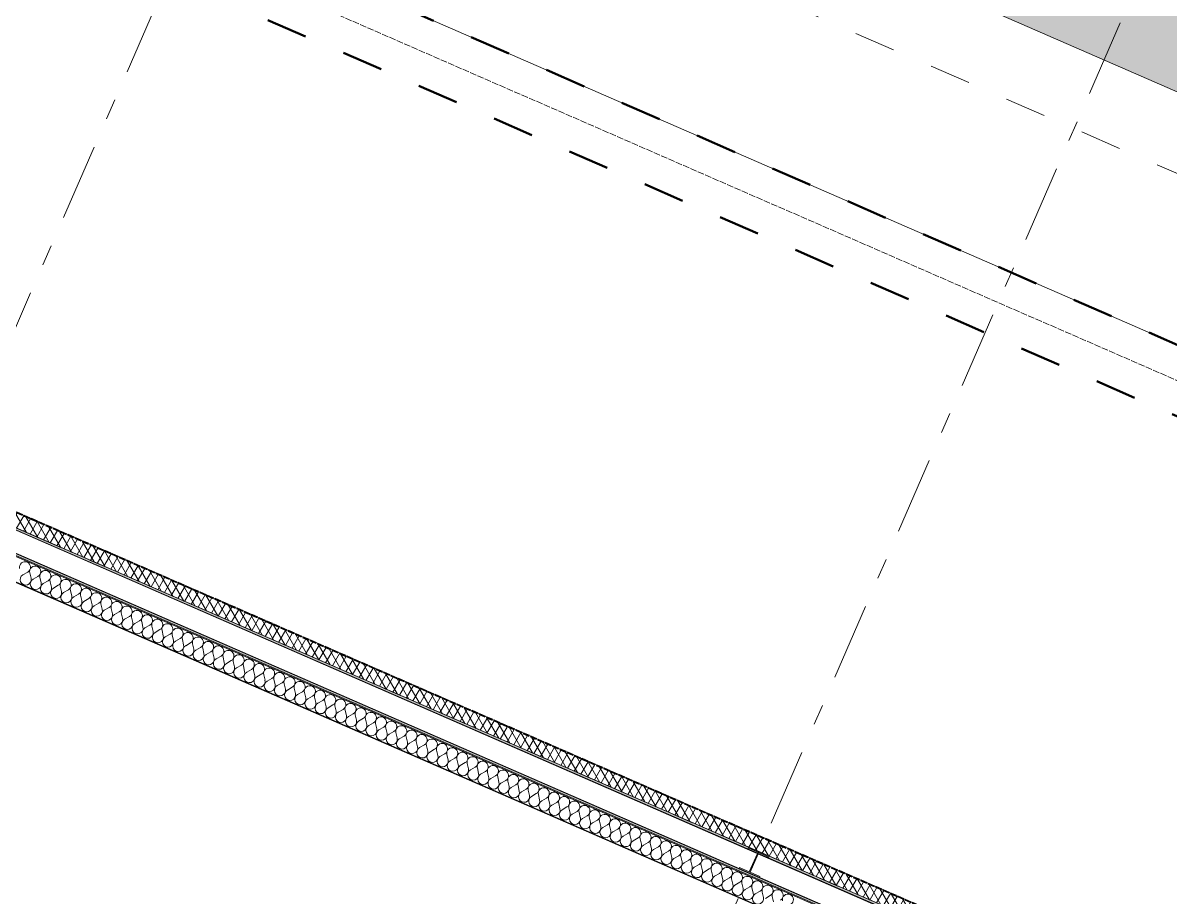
# Model space of a CAD drawing. Header units: millimetres. Extents: x -50172 to 312111, y -142074 to 4572.
# Drawn here: x 1778 to 9654, y -51529 to -45523 of the extents above; entities that cross this region are included whole.
import ezdxf
from ezdxf.enums import TextEntityAlignment as Align

# ---------------------------------------------------------------- set-up
doc = ezdxf.new("R2010")
doc.units = ezdxf.units.MM
doc.header["$MEASUREMENT"] = 0
for name, pattern in [('Dashed', [564.444447, 282.222223, -282.222223]), ('Double Dashed', [1093.611073, 529.166651, -211.666656, 141.111112, -211.666656]), ('Hidden Line', [55, 45, -10])]:
    doc.linetypes.add(name, pattern=pattern)
for name, color, linetype, lineweight in [('A-15-MG_Structural_Grid_Phase_2_Pen_No__173', 1, 'Continuous', 18), ('A-20-M_Floor_Slab_Pen_No__195', 7, 'Continuous', 35), ('A-20-M_Floor_Slab_Pen_No__4', 7, 'Continuous', 20), ('A-20-M_Floor_Slab_Pen_No__89', 8, 'Continuous', 20), ('A-20-M_Roof_Accessory_Pen_No__1', 7, 'Continuous', 13), ('A-95-MC_Marker_Section_P2.Marker_Pen_No__1', 7, 'Continuous', 13), ('COLUMN.IFC Import_Pen_No__2', 8, 'Continuous', 15), ('New_A-20-M_Roof_Accessory_Pen_No__1', 7, 'Continuous', 13), ('New_A-20-M_Roof_Accessory_Pen_No__150', 7, 'Continuous', 0), ('New_A-20-M_Roof_Accessory_Pen_No__156', 5, 'Continuous', 50), ('New_A-20-M_Roof_Pen_No__92', 8, 'Continuous', 13), ('New_A-25-M_Wall_Ext_Pen_No__1', 7, 'Continuous', 13)]:
    doc.layers.add(name, color=color, linetype=linetype, lineweight=lineweight)
for name, color, linetype in [('A-20-M_Floor_Slab', 7, 'Continuous'), ('A-95-MC_Marker_Section_P2.Marker', 7, 'Continuous'), ('COLUMN.IFC Import', 7, 'Continuous'), ('New_A-15-MG_Structural_Grid_Phase_2', 7, 'Continuous'), ('New_A-20-M_Roof', 7, 'Continuous'), ('New_A-25-M_Wall_Ext', 7, 'Continuous')]:
    doc.layers.add(name, color=color, linetype=linetype)
for name, color, linetype, lineweight, true_color in [('A-20-M_Floor_Slab_Pen_No__107', 7, 'Continuous', 15, 0xa6a6a6), ('New_A-15-MG_Structural_Grid_Phase_2_Pen_No__222', 7, 'Continuous', 13, 0x65af33), ('New_A-25-M_Wall_Ext_Pen_No__107', 7, 'Continuous', 15, 0xa6a6a6)]:
    doc.layers.add(name, color=color, linetype=linetype, lineweight=lineweight, true_color=true_color)
doc.styles.add('GENERATED_STYLE_4', font='')
doc.styles.get('GENERATED_STYLE_4').set_extended_font_data('Swis721 BT')

# ---------------------------------------------------------------- blocks, each defined once
blk = doc.blocks.new('Roof_1_1', base_point=(-23076.4, -22803))
at = {"layer": 'New_A-20-M_Roof_Pen_No__92', "linetype": 'Continuous', "flags": 128}
blk.add_lwpolyline([(-30853.7, -30049.5), (14148.5, -49672.6)], dxfattribs=at)
blk = doc.blocks.new('Slab_2_1', base_point=(22220.5, -31567.4))
at = {"layer": 'A-20-M_Floor_Slab_Pen_No__89', "linetype": 'Continuous', "flags": 128}
blk.add_lwpolyline([(22220.5, -31567.4), (1807.4, -22666.3), (1702.5, -22906.9), (21875, -31703.1), (12362.1, -53519.2), (-4050.1, -46362.7), (-4155, -46603.2), (12497.8, -53864.7)], close=True, dxfattribs=at)
blk = doc.blocks.new('*X76')
at = {"layer": 'New_A-25-M_Wall_Ext_Pen_No__107', "linetype": 'Continuous'}
for p, q in [((1778.2, -49314.1), (1811.4, -49295.3)), ((1834.1, -49338.4), (1825.3, -49301.3)), ((1848.1, -49344.5), (1881.2, -49325.7)), ((1903.9, -49368.9), (1895.2, -49331.8)), ((1917.9, -49375), (1951, -49356.2)), ((1973.8, -49399.3), (1965, -49362.3)), ((1987.7, -49405.4), (2020.9, -49386.6)), ((2043.6, -49429.8), (2034.8, -49392.7)), ((2057.6, -49435.9), (2090.7, -49417.1)), ((2113.4, -49460.2), (2104.7, -49423.2)), ((2127.4, -49466.3), (2160.5, -49447.5)), ((2183.3, -49490.7), (2174.5, -49453.6)), ((2197.3, -49496.8), (2230.4, -49478)), ((2253.1, -49521.1), (2244.4, -49484.1)), ((2267.1, -49527.2), (2300.2, -49508.4)), ((2323, -49551.6), (2314.2, -49514.5)), ((2336.9, -49557.7), (2370.1, -49538.9)), ((2392.8, -49582), (2384, -49545)), ((2406.8, -49588.1), (2439.9, -49569.3)), ((2462.6, -49612.5), (2453.9, -49575.4)), ((2476.6, -49618.6), (2509.7, -49599.8)), ((2532.5, -49643), (2523.7, -49605.9)), ((2546.5, -49649), (2579.6, -49630.2)), ((2602.3, -49673.4), (2593.6, -49636.3)), ((2616.3, -49679.5), (2649.4, -49660.7)), ((2672.2, -49703.9), (2663.4, -49666.8)), ((2686.1, -49710), (2719.3, -49691.2)), ((2742, -49734.3), (2733.2, -49697.2)), ((2756, -49740.4), (2789.1, -49721.6)), ((2811.8, -49764.8), (2803.1, -49727.7)), ((2825.8, -49770.9), (2858.9, -49752.1)), ((2881.7, -49795.2), (2872.9, -49758.2)), ((2895.7, -49801.3), (2928.8, -49782.5)), ((2951.5, -49825.7), (2942.8, -49788.6)), ((2965.5, -49831.8), (2998.6, -49813)), ((3021.4, -49856.1), (3012.6, -49819.1)), ((3035.3, -49862.2), (3068.5, -49843.4)), ((3091.2, -49886.6), (3082.4, -49849.5)), ((3105.2, -49892.7), (3138.3, -49873.9)), ((3161, -49917), (3152.3, -49880)), ((3175, -49923.1), (3208.1, -49904.3)), ((3230.9, -49947.5), (3222.1, -49910.4)), ((3244.8, -49953.6), (3278, -49934.8)), ((3300.7, -49977.9), (3292, -49940.9)), ((3314.7, -49984), (3347.8, -49965.2)), ((3370.6, -50008.4), (3361.8, -49971.3)), ((3384.5, -50014.5), (3417.7, -49995.7)), ((3440.4, -50038.9), (3431.6, -50001.8)), ((3454.4, -50044.9), (3487.5, -50026.1)), ((3510.2, -50069.3), (3501.5, -50032.2)), ((3524.2, -50075.4), (3557.3, -50056.6)), ((3580.1, -50099.8), (3571.3, -50062.7)), ((3594, -50105.9), (3627.2, -50087.1)), ((3649.9, -50130.2), (3641.1, -50093.1)), ((3663.9, -50136.3), (3697, -50117.5)), ((3719.8, -50160.7), (3711, -50123.6)), ((3733.7, -50166.8), (3766.9, -50148)), ((3789.6, -50191.1), (3780.8, -50154)), ((3803.6, -50197.2), (3836.7, -50178.4)), ((3859.4, -50221.6), (3850.7, -50184.5)), ((3873.4, -50227.7), (3906.5, -50208.9)), ((3929.3, -50252), (3920.5, -50215)), ((3943.2, -50258.1), (3976.4, -50239.3)), ((3999.1, -50282.5), (3990.3, -50245.4)), ((4013.1, -50288.6), (4046.2, -50269.8)), ((4069, -50312.9), (4060.2, -50275.9)), ((4082.9, -50319), (4116.1, -50300.2)), ((4138.8, -50343.4), (4130, -50306.3)), ((4152.8, -50349.5), (4185.9, -50330.7)), ((4208.6, -50373.8), (4199.9, -50336.8)), ((4222.6, -50379.9), (4255.7, -50361.1)), ((4278.5, -50404.3), (4269.7, -50367.2)), ((4292.4, -50410.4), (4325.6, -50391.6)), ((4348.3, -50434.7), (4339.5, -50397.7)), ((4362.3, -50440.8), (4395.4, -50422)), ((4418.2, -50465.2), (4409.4, -50428.1)), ((4432.1, -50471.3), (4465.3, -50452.5)), ((4488, -50495.7), (4479.2, -50458.6)), ((4502, -50501.7), (4535.1, -50482.9)), ((4557.8, -50526.1), (4549.1, -50489)), ((4571.8, -50532.2), (4604.9, -50513.4)), ((4627.7, -50556.6), (4618.9, -50519.5)), ((4641.6, -50562.7), (4674.8, -50543.9)), ((4697.5, -50587), (4688.7, -50549.9)), ((4711.5, -50593.1), (4744.6, -50574.3)), ((4767.4, -50617.5), (4758.6, -50580.4)), ((4781.3, -50623.6), (4814.5, -50604.8)), ((4837.2, -50647.9), (4828.4, -50610.9)), ((4851.2, -50654), (4884.3, -50635.2)), ((4907, -50678.4), (4898.3, -50641.3)), ((4921, -50684.5), (4954.1, -50665.7)), ((4976.9, -50708.8), (4968.1, -50671.8)), ((4990.8, -50714.9), (5024, -50696.1)), ((5046.7, -50739.3), (5037.9, -50702.2)), ((5060.7, -50745.4), (5093.8, -50726.6)), ((5116.6, -50769.7), (5107.8, -50732.7)), ((5130.5, -50775.8), (5163.7, -50757)), ((5186.4, -50800.2), (5177.6, -50763.1)), ((5200.4, -50806.3), (5233.5, -50787.5)), ((5256.2, -50830.6), (5247.5, -50793.6)), ((5270.2, -50836.7), (5303.3, -50817.9)), ((5326.1, -50861.1), (5317.3, -50824)), ((5340, -50867.2), (5373.2, -50848.4)), ((5395.9, -50891.6), (5387.1, -50854.5)), ((5409.9, -50897.6), (5443, -50878.8)), ((5465.7, -50922), (5457, -50884.9)), ((5479.7, -50928.1), (5512.9, -50909.3)), ((5535.6, -50952.5), (5526.8, -50915.4)), ((5549.6, -50958.5), (5582.7, -50939.7)), ((5605.4, -50982.9), (5596.7, -50945.8)), ((5619.4, -50989), (5652.5, -50970.2)), ((5675.3, -51013.4), (5666.5, -50976.3)), ((5689.2, -51019.5), (5722.4, -51000.7)), ((5745.1, -51043.8), (5736.3, -51006.7)), ((5759.1, -51049.9), (5792.2, -51031.1)), ((5814.9, -51074.3), (5806.2, -51037.2)), ((5828.9, -51080.4), (5862, -51061.6)), ((5884.8, -51104.7), (5876, -51067.7)), ((5898.8, -51110.8), (5931.9, -51092)), ((5954.6, -51135.2), (5945.9, -51098.1)), ((5968.6, -51141.3), (6001.7, -51122.5)), ((6024.5, -51165.6), (6015.7, -51128.6)), ((6038.4, -51171.7), (6071.6, -51152.9)), ((6094.3, -51196.1), (6085.5, -51159)), ((6108.3, -51202.2), (6141.4, -51183.4)), ((6164.1, -51226.5), (6155.4, -51189.5)), ((6178.1, -51232.6), (6211.2, -51213.8)), ((6234, -51257), (6225.2, -51219.9)), ((6248, -51263.1), (6281.1, -51244.3)), ((6303.8, -51287.4), (6295.1, -51250.4)), ((6317.8, -51293.5), (6350.9, -51274.7)), ((6373.7, -51317.9), (6364.9, -51280.8)), ((6387.6, -51324), (6420.8, -51305.2)), ((6443.5, -51348.4), (6434.7, -51311.3)), ((6457.5, -51354.4), (6490.6, -51335.6)), ((6513.3, -51378.8), (6504.6, -51341.7)), ((6527.3, -51384.9), (6560.4, -51366.1)), ((6583.2, -51409.3), (6574.4, -51372.2)), ((6597.2, -51415.4), (6630.3, -51396.6)), ((6653, -51439.7), (6644.3, -51402.6)), ((6667, -51445.8), (6700.1, -51427)), ((6722.9, -51470.2), (6714.1, -51433.1)), ((6736.8, -51476.3), (6770, -51457.5)), ((6792.7, -51500.6), (6783.9, -51463.6)), ((6806.7, -51506.7), (6839.8, -51487.9)), ((6862.5, -51531.1), (6853.8, -51494)), ((6876.5, -51537.2), (6909.6, -51518.4)), ((6932.4, -51561.5), (6923.6, -51524.5))]:
    blk.add_line(p, q, dxfattribs=at)
for centre, start, end in [((1792.6, -49262.1), 66.44041, 193.31031), ((1792.6, -49262.1), 299.57051, 66.44041), ((1862.4, -49292.6), 66.44041, 193.31031), ((1862.4, -49292.6), 299.57051, 66.44041), ((1932.2, -49323), 66.44041, 193.31031), ((1932.2, -49323), 299.57051, 66.44041), ((1797, -49347.2), 119.57051, 13.31031), ((1866.9, -49377.6), 119.57051, 13.31031), ((1936.7, -49408.1), 119.57051, 13.31031), ((2002.1, -49353.5), 66.44041, 193.31031), ((2002.1, -49353.5), 299.57051, 66.44041), ((2071.9, -49383.9), 66.44041, 193.31031), ((2071.9, -49383.9), 299.57051, 66.44041), ((2141.7, -49414.4), 66.44041, 193.31031), ((2141.7, -49414.4), 299.57051, 66.44041), ((2006.5, -49438.6), 119.57051, 13.31031), ((2076.4, -49469), 119.57051, 13.31031), ((2211.6, -49444.8), 66.44041, 193.31031), ((2211.6, -49444.8), 299.57051, 66.44041), ((2281.4, -49475.3), 66.44041, 193.31031), ((2281.4, -49475.3), 299.57051, 66.44041), ((2146.2, -49499.5), 119.57051, 13.31031), ((2216.1, -49529.9), 119.57051, 13.31031), ((2285.9, -49560.4), 119.57051, 13.31031), ((2351.3, -49505.8), 66.44041, 193.31031), ((2351.3, -49505.8), 299.57051, 66.44041), ((2421.1, -49536.2), 66.44041, 193.31031), ((2421.1, -49536.2), 299.57051, 66.44041), ((2490.9, -49566.7), 66.44041, 193.31031), ((2490.9, -49566.7), 299.57051, 66.44041), ((2355.7, -49590.8), 119.57051, 13.31031), ((2425.6, -49621.3), 119.57051, 13.31031), ((2495.4, -49651.7), 119.57051, 13.31031), ((2560.8, -49597.1), 66.44041, 193.31031), ((2560.8, -49597.1), 299.57051, 66.44041), ((2630.6, -49627.6), 66.44041, 193.31031), ((2630.6, -49627.6), 299.57051, 66.44041), ((2565.3, -49682.2), 119.57051, 13.31031), ((2635.1, -49712.6), 119.57051, 13.31031), ((2700.5, -49658), 66.44041, 193.31031), ((2700.5, -49658), 299.57051, 66.44041), ((2770.3, -49688.5), 66.44041, 193.31031), ((2770.3, -49688.5), 299.57051, 66.44041), ((2840.1, -49718.9), 66.44041, 193.31031), ((2840.1, -49718.9), 299.57051, 66.44041), ((2704.9, -49743.1), 119.57051, 13.31031), ((2774.8, -49773.5), 119.57051, 13.31031), ((2844.6, -49804), 119.57051, 13.31031), ((2910, -49749.4), 66.44041, 193.31031), ((2910, -49749.4), 299.57051, 66.44041), ((2979.8, -49779.8), 66.44041, 193.31031), ((2979.8, -49779.8), 299.57051, 66.44041), ((3049.7, -49810.3), 66.44041, 193.31031), ((3049.7, -49810.3), 299.57051, 66.44041), ((2914.5, -49834.4), 119.57051, 13.31031), ((2984.3, -49864.9), 119.57051, 13.31031), ((3119.5, -49840.7), 66.44041, 193.31031), ((3119.5, -49840.7), 299.57051, 66.44041), ((3189.3, -49871.2), 66.44041, 193.31031), ((3189.3, -49871.2), 299.57051, 66.44041), ((3054.1, -49895.4), 119.57051, 13.31031), ((3124, -49925.8), 119.57051, 13.31031), ((3193.8, -49956.3), 119.57051, 13.31031), ((3259.2, -49901.6), 66.44041, 193.31031), ((3259.2, -49901.6), 299.57051, 66.44041), ((3329, -49932.1), 66.44041, 193.31031), ((3329, -49932.1), 299.57051, 66.44041), ((3398.9, -49962.6), 66.44041, 193.31031), ((3398.9, -49962.6), 299.57051, 66.44041), ((3263.6, -49986.7), 119.57051, 13.31031), ((3333.5, -50017.2), 119.57051, 13.31031), ((3468.7, -49993), 66.44041, 193.31031), ((3468.7, -49993), 299.57051, 66.44041), ((3538.5, -50023.5), 66.44041, 193.31031), ((3538.5, -50023.5), 299.57051, 66.44041), ((3403.3, -50047.6), 119.57051, 13.31031), ((3473.2, -50078.1), 119.57051, 13.31031), ((3543, -50108.5), 119.57051, 13.31031), ((3608.4, -50053.9), 66.44041, 193.31031), ((3608.4, -50053.9), 299.57051, 66.44041), ((3678.2, -50084.4), 66.44041, 193.31031), ((3678.2, -50084.4), 299.57051, 66.44041), ((3748.1, -50114.8), 66.44041, 193.31031), ((3748.1, -50114.8), 299.57051, 66.44041), ((3612.8, -50139), 119.57051, 13.31031), ((3682.7, -50169.4), 119.57051, 13.31031), ((3752.5, -50199.9), 119.57051, 13.31031), ((3817.9, -50145.3), 66.44041, 193.31031), ((3817.9, -50145.3), 299.57051, 66.44041), ((3887.7, -50175.7), 66.44041, 193.31031), ((3887.7, -50175.7), 299.57051, 66.44041), ((3957.6, -50206.2), 66.44041, 193.31031), ((3822.4, -50230.3), 119.57051, 13.31031), ((3892.2, -50260.8), 119.57051, 13.31031), ((3957.6, -50206.2), 299.57051, 66.44041), ((4027.4, -50236.6), 66.44041, 193.31031), ((4027.4, -50236.6), 299.57051, 66.44041), ((4097.3, -50267.1), 66.44041, 193.31031), ((4097.3, -50267.1), 299.57051, 66.44041), ((3962, -50291.3), 119.57051, 13.31031), ((4031.9, -50321.7), 119.57051, 13.31031), ((4101.7, -50352.2), 119.57051, 13.31031), ((4167.1, -50297.5), 66.44041, 193.31031), ((4167.1, -50297.5), 299.57051, 66.44041), ((4236.9, -50328), 66.44041, 193.31031), ((4236.9, -50328), 299.57051, 66.44041), ((4306.8, -50358.5), 66.44041, 193.31031), ((4306.8, -50358.5), 299.57051, 66.44041), ((4171.6, -50382.6), 119.57051, 13.31031), ((4241.4, -50413.1), 119.57051, 13.31031), ((4376.6, -50388.9), 66.44041, 193.31031), ((4376.6, -50388.9), 299.57051, 66.44041), ((4446.5, -50419.4), 66.44041, 193.31031), ((4446.5, -50419.4), 299.57051, 66.44041), ((4311.2, -50443.5), 119.57051, 13.31031), ((4381.1, -50474), 119.57051, 13.31031), ((4450.9, -50504.4), 119.57051, 13.31031), ((4516.3, -50449.8), 66.44041, 193.31031), ((4516.3, -50449.8), 299.57051, 66.44041), ((4586.1, -50480.3), 66.44041, 193.31031), ((4586.1, -50480.3), 299.57051, 66.44041), ((4656, -50510.7), 66.44041, 193.31031), ((4656, -50510.7), 299.57051, 66.44041), ((4520.8, -50534.9), 119.57051, 13.31031), ((4590.6, -50565.3), 119.57051, 13.31031), ((4660.4, -50595.8), 119.57051, 13.31031), ((4725.8, -50541.2), 66.44041, 193.31031), ((4725.8, -50541.2), 299.57051, 66.44041), ((4795.7, -50571.6), 66.44041, 193.31031), ((4795.7, -50571.6), 299.57051, 66.44041), ((4730.3, -50626.2), 119.57051, 13.31031), ((4800.1, -50656.7), 119.57051, 13.31031), ((4865.5, -50602.1), 66.44041, 193.31031), ((4865.5, -50602.1), 299.57051, 66.44041), ((4935.3, -50632.5), 66.44041, 193.31031), ((4935.3, -50632.5), 299.57051, 66.44041), ((5005.2, -50663), 66.44041, 193.31031), ((5005.2, -50663), 299.57051, 66.44041), ((4870, -50687.1), 119.57051, 13.31031), ((4939.8, -50717.6), 119.57051, 13.31031), ((5009.6, -50748.1), 119.57051, 13.31031), ((5075, -50693.4), 66.44041, 193.31031), ((5075, -50693.4), 299.57051, 66.44041), ((5144.9, -50723.9), 66.44041, 193.31031), ((5144.9, -50723.9), 299.57051, 66.44041), ((5214.7, -50754.3), 66.44041, 193.31031), ((5214.7, -50754.3), 299.57051, 66.44041), ((5079.5, -50778.5), 119.57051, 13.31031), ((5149.3, -50809), 119.57051, 13.31031), ((5284.5, -50784.8), 66.44041, 193.31031), ((5284.5, -50784.8), 299.57051, 66.44041), ((5354.4, -50815.3), 66.44041, 193.31031), ((5354.4, -50815.3), 299.57051, 66.44041), ((5219.2, -50839.4), 119.57051, 13.31031), ((5289, -50869.9), 119.57051, 13.31031), ((5358.8, -50900.3), 119.57051, 13.31031), ((5424.2, -50845.7), 66.44041, 193.31031), ((5424.2, -50845.7), 299.57051, 66.44041), ((5494.1, -50876.2), 66.44041, 193.31031), ((5494.1, -50876.2), 299.57051, 66.44041), ((5563.9, -50906.6), 66.44041, 193.31031), ((5563.9, -50906.6), 299.57051, 66.44041), ((5428.7, -50930.8), 119.57051, 13.31031), ((5498.5, -50961.2), 119.57051, 13.31031), ((5633.7, -50937.1), 66.44041, 193.31031), ((5633.7, -50937.1), 299.57051, 66.44041), ((5703.6, -50967.5), 66.44041, 193.31031), ((5703.6, -50967.5), 299.57051, 66.44041), ((5568.4, -50991.7), 119.57051, 13.31031), ((5638.2, -51022.1), 119.57051, 13.31031), ((5708, -51052.6), 119.57051, 13.31031), ((5773.4, -50998), 66.44041, 193.31031), ((5773.4, -50998), 299.57051, 66.44041), ((5843.2, -51028.4), 66.44041, 193.31031), ((5843.2, -51028.4), 299.57051, 66.44041), ((5913.1, -51058.9), 66.44041, 193.31031), ((5913.1, -51058.9), 299.57051, 66.44041), ((5777.9, -51083), 119.57051, 13.31031), ((5847.7, -51113.5), 119.57051, 13.31031), ((5917.6, -51144), 119.57051, 13.31031), ((5982.9, -51089.3), 66.44041, 193.31031), ((5982.9, -51089.3), 299.57051, 66.44041), ((6052.8, -51119.8), 66.44041, 193.31031), ((6052.8, -51119.8), 299.57051, 66.44041), ((6122.6, -51150.2), 66.44041, 193.31031), ((5987.4, -51174.4), 119.57051, 13.31031), ((6057.2, -51204.9), 119.57051, 13.31031), ((6122.6, -51150.2), 299.57051, 66.44041), ((6192.4, -51180.7), 66.44041, 193.31031), ((6192.4, -51180.7), 299.57051, 66.44041), ((6262.3, -51211.2), 66.44041, 193.31031), ((6262.3, -51211.2), 299.57051, 66.44041), ((6127.1, -51235.3), 119.57051, 13.31031), ((6196.9, -51265.8), 119.57051, 13.31031), ((6266.8, -51296.2), 119.57051, 13.31031), ((6332.1, -51241.6), 66.44041, 193.31031), ((6332.1, -51241.6), 299.57051, 66.44041), ((6402, -51272.1), 66.44041, 193.31031), ((6402, -51272.1), 299.57051, 66.44041), ((6471.8, -51302.5), 66.44041, 193.31031), ((6471.8, -51302.5), 299.57051, 66.44041), ((6336.6, -51326.7), 119.57051, 13.31031), ((6406.4, -51357.1), 119.57051, 13.31031), ((6541.6, -51333), 66.44041, 193.31031), ((6541.6, -51333), 299.57051, 66.44041), ((6611.5, -51363.4), 66.44041, 193.31031), ((6611.5, -51363.4), 299.57051, 66.44041), ((6476.3, -51387.6), 119.57051, 13.31031), ((6546.1, -51418), 119.57051, 13.31031), ((6616, -51448.5), 119.57051, 13.31031), ((6681.3, -51393.9), 66.44041, 193.31031), ((6681.3, -51393.9), 299.57051, 66.44041), ((6751.2, -51424.3), 66.44041, 193.31031), ((6751.2, -51424.3), 299.57051, 66.44041), ((6821, -51454.8), 66.44041, 193.31031), ((6821, -51454.8), 299.57051, 66.44041), ((6685.8, -51478.9), 119.57051, 13.31031), ((6755.6, -51509.4), 119.57051, 13.31031), ((6825.5, -51539.8), 119.57051, 13.31031), ((6890.8, -51485.2), 66.44041, 193.31031), ((6890.8, -51485.2), 299.57051, 66.44041), ((6960.7, -51515.7), 66.44041, 193.31031), ((6960.7, -51515.7), 299.57051, 66.44041), ((7030.5, -51546.1), 66.44041, 193.31031), ((7030.5, -51546.1), 299.57051, 66.44041)]:
    blk.add_arc(centre, 38.1, start, end, dxfattribs=at)
blk = doc.blocks.new('Wall_1_1', base_point=(1104.1, -48719.3))
at = {"layer": 'New_A-25-M_Wall_Ext_Pen_No__107', "linetype": 'Continuous', "lineweight": 0, "true_color": 0x535353}
for points in [[(1097.9, -48733.5), (12421.8, -53671.3), (12420.2, -53667.3), (1099.1, -48730.7)], [(1039.1, -48868.2), (12497.8, -53864.8), (12496.2, -53860.8), (1040.3, -48865.5)]]:
    blk.add_hatch(color=251, dxfattribs=at).paths.add_polyline_path(points)
at = {"layer": 'New_A-25-M_Wall_Ext_Pen_No__107', "linetype": 'Continuous'}
for points in [[(12413.8, -53650.9), (1104.1, -48719.3), (1099.1, -48730.7), (12420.2, -53667.3)], [(1034.3, -48879.2), (12504, -53880.6), (12497.8, -53864.8), (1039.1, -48868.2)]]:
    blk.add_hatch(color=256, dxfattribs=at).paths.add_polyline_path(points)
h = blk.add_hatch(dxfattribs=at)
h.set_pattern_fill('Plaster_0001', color=256, style=0, pattern_type=2)
h.set_pattern_definition([(0, (0, 0), (0, 173.2051), [0, -100]), (0, (50, 86.6), (0, 173.2051), [0, -100])])
h.paths.add_polyline_path([(966.2, -49035.5), (12592.1, -54105), (12589.8, -54099.1), (968, -49031.4)])
at = {"layer": 'New_A-25-M_Wall_Ext_Pen_No__1', "linetype": 'Continuous'}
for p, q in [((1097.9, -48733.5), (12421.8, -53671.3)), ((12420.2, -53667.3), (1099.1, -48730.7)), ((1031.9, -48884.7), (12507.1, -53888.5)), ((1034.3, -48879.2), (12504, -53880.6)), ((1039.1, -48868.2), (12497.8, -53864.8)), ((1040.3, -48865.5), (12496.2, -53860.8)), ((968, -49031.4), (12589.8, -54099.1))]:
    blk.add_line(p, q, dxfattribs=at)
at = {"layer": 'New_A-25-M_Wall_Ext_Pen_No__1', "linetype": 'Continuous', "flags": 128}
for points in [[(12413.8, -53650.9), (1104.1, -48719.3)], [(966.2, -49035.5), (12592.1, -54105)]]:
    blk.add_lwpolyline(points, dxfattribs=at)
at = {"layer": 'New_A-25-M_Wall_Ext', "color": 250, "lineweight": 50, "true_color": 0x2a2a2a}
blk.add_blockref('*X76', (0, 0), dxfattribs=at)
blk = doc.blocks.new('*X143')
at = {"layer": 'A-20-M_Floor_Slab_Pen_No__107', "linetype": 'Continuous'}
for points in [[(1947.5, -48978), (1797.5, -48912.6), (1797.5, -48914.8), (1947.5, -48980.2)], [(2112.6, -49049.9), (2097.5, -49043.4), (2097.5, -49045.6), (2107.6, -49049.9)], [(2107.6, -49049.9), (2247.5, -49111), (2247.5, -49108.8), (2112.6, -49049.9)], [(2456.6, -49199.9), (2397.5, -49174.2), (2397.5, -49176.4), (2451.5, -49199.9)], [(2451.5, -49199.9), (2547.5, -49241.8), (2547.5, -49239.6), (2456.6, -49199.9)], [(2800.5, -49349.9), (2697.5, -49305), (2697.5, -49307.2), (2795.5, -49349.9)], [(2795.5, -49349.9), (2847.5, -49372.6), (2847.5, -49370.4), (2800.5, -49349.9)], [(3144.5, -49499.9), (2997.5, -49435.8), (2997.5, -49438), (3139.5, -49499.9)], [(3139.5, -49499.9), (3147.5, -49503.4), (3147.5, -49501.2), (3144.5, -49499.9)], [(3447.5, -49632.1), (3297.5, -49566.6), (3297.5, -49568.8), (3447.5, -49634.2)], [(3747.5, -49762.9), (3597.5, -49697.5), (3597.5, -49699.6), (3747.5, -49765)], [(4047.5, -49893.7), (3897.5, -49828.3), (3897.5, -49830.4), (4047.5, -49895.9)], [(4347.5, -50024.5), (4197.5, -49959.1), (4197.5, -49961.3), (4347.5, -50026.7)], [(4520.4, -50099.9), (4497.5, -50089.9), (4497.5, -50092.1), (4515.4, -50099.9)], [(4515.4, -50099.9), (4647.5, -50157.5), (4647.5, -50155.3), (4520.4, -50099.9)], [(4864.4, -50249.9), (4797.5, -50220.7), (4797.5, -50222.9), (4859.4, -50249.9)], [(4859.4, -50249.9), (4947.5, -50288.3), (4947.5, -50286.1), (4864.4, -50249.9)], [(5208.4, -50399.9), (5097.5, -50351.5), (5097.5, -50353.7), (5203.4, -50399.9)], [(5203.4, -50399.9), (5247.5, -50419.1), (5247.5, -50416.9), (5208.4, -50399.9)], [(5547.5, -50547.7), (5397.5, -50482.3), (5397.5, -50484.5), (5547.4, -50549.9), (5547.5, -50549.9)], [(5547.4, -50549.9), (5547.5, -50549.9), (5547.5, -50549.9)], [(5847.5, -50678.5), (5697.5, -50613.1), (5697.5, -50615.3), (5847.5, -50680.7)], [(6147.5, -50809.4), (5997.5, -50744), (5997.5, -50746.1), (6147.5, -50811.5)], [(6447.4, -50940.2), (6297.4, -50874.8), (6297.4, -50876.9), (6447.4, -50942.4)], [(6747.4, -51071), (6597.4, -51005.6), (6597.4, -51007.8), (6747.4, -51073.2)], [(6928.3, -51149.8), (6897.4, -51136.4), (6897.4, -51138.6), (6923.3, -51149.8)], [(6923.3, -51149.8), (7047.4, -51204), (7047.4, -51201.8), (6928.3, -51149.8)], [(7272.2, -51299.8), (7197.4, -51267.2), (7197.4, -51269.4), (7267.2, -51299.8)], [(7267.2, -51299.8), (7347.4, -51334.8), (7347.4, -51332.6), (7272.2, -51299.8)], [(7616.2, -51449.8), (7497.4, -51398), (7497.4, -51400.2), (7611.2, -51449.8)], [(7611.2, -51449.8), (7647.4, -51465.6), (7647.4, -51463.4), (7616.2, -51449.8)]]:
    blk.add_hatch(color=256, dxfattribs=at).paths.add_polyline_path(points)
blk = doc.blocks.new('Wall_56_1', base_point=(-4384.7, -46216.8))
at = {"layer": 'A-20-M_Floor_Slab_Pen_No__107', "linetype": 'Continuous'}
h = blk.add_hatch(dxfattribs=at)
h.set_pattern_fill('Batt_Insulation_0001', color=256, style=0, pattern_type=2)
h.set_pattern_definition([(60, (0, 0), (-43.30127, 25), []), (120, (0, 0), (43.30127, 25), [])])
h.paths.add_polyline_path([(12363.1, -53521.9), (-4050.9, -46364.5), (-4090.1, -46454.4), (12413.8, -53650.9)])
at = {"layer": 'A-20-M_Floor_Slab_Pen_No__195', "linetype": 'Hidden Line'}
blk.add_line((12363.1, -53521.9), (-4050.9, -46364.5), dxfattribs=at)
at = {"layer": 'A-20-M_Floor_Slab_Pen_No__195', "linetype": 'Hidden Line', "flags": 128}
blk.add_lwpolyline([(12362.1, -53519.2), (-4050.1, -46362.7)], dxfattribs=at)
at = {"layer": 'A-20-M_Floor_Slab_Pen_No__4', "linetype": 'Continuous', "flags": 128}
blk.add_lwpolyline([(-4090.1, -46454.4), (12413.8, -53650.9)], dxfattribs=at)
at = {"layer": 'A-20-M_Floor_Slab', "color": 250, "lineweight": 50, "true_color": 0x2a2a2a}
blk.add_blockref('*X143', (0, 0), dxfattribs=at)
blk = doc.blocks.new('Column 100')
at = {"layer": 'COLUMN.IFC Import_Pen_No__2', "linetype": 'Continuous'}
for p, q in [((76.45, 78.8), (-76.45, 78.8)), ((-76.45, 78.8), (-76.45, 69.4)), ((76.45, 69.4), (76.45, 78.8)), ((-76.45, 69.4), (-3.25, 69.4)), ((-3.25, 69.4), (-3.25, -69.4)), ((3.25, -69.4), (3.25, 69.4)), ((3.25, 69.4), (76.45, 69.4)), ((-3.25, -69.4), (-76.45, -69.4)), ((-76.45, -69.4), (-76.45, -78.8)), ((76.45, -69.4), (3.25, -69.4)), ((76.45, -78.8), (76.45, -69.4)), ((-76.45, -78.8), (76.45, -78.8))]:
    blk.add_line(p, q, dxfattribs=at)
blk = doc.blocks.new('Standard grid marker_31')
at = {"layer": 'New_A-15-MG_Structural_Grid_Phase_2_Pen_No__222', "linetype": 'Double Dashed'}
blk.add_line((1316.9, 0), (57054.5, 0), dxfattribs=at)
at = {"layer": 'New_A-15-MG_Structural_Grid_Phase_2_Pen_No__222', "style": 'GENERATED_STYLE_4'}
for tag, p in [('AC_MarkerText_1_0', (-500, 43.4)), ('AC_MarkerText_1_1', (58871.4, 43.4))]:
    blk.add_attdef(tag, text='', height=350, rotation=180, dxfattribs=at).set_placement(p, align=Align.MIDDLE_CENTER)
blk = doc.blocks.new('Standard grid marker_32')
at = {"layer": 'New_A-15-MG_Structural_Grid_Phase_2_Pen_No__222', "linetype": 'Double Dashed'}
blk.add_line((2211.6, 0), (53472.7, 0), dxfattribs=at)
at = {"layer": 'New_A-15-MG_Structural_Grid_Phase_2_Pen_No__222', "style": 'GENERATED_STYLE_4'}
for tag, p in [('AC_MarkerText_1_0', (-500, 1206.2)), ('AC_MarkerText_1_1', (56184.2, 1206.2))]:
    blk.add_attdef(tag, text='', height=350, rotation=270, dxfattribs=at).set_placement(p, align=Align.MIDDLE_CENTER)
blk = doc.blocks.new('Standard grid marker_33')
at = {"layer": 'New_A-15-MG_Structural_Grid_Phase_2_Pen_No__222', "linetype": 'Double Dashed'}
blk.add_line((7182, 0), (0, 0), dxfattribs=at)
at = {"layer": 'New_A-15-MG_Structural_Grid_Phase_2_Pen_No__222', "style": 'GENERATED_STYLE_4'}
for tag, p in [('AC_MarkerText_1_0', (-500, 36.5)), ('AC_MarkerText_1_1', (27950.4, 36.5))]:
    blk.add_attdef(tag, text='', height=350, rotation=270, dxfattribs=at).set_placement(p, align=Align.MIDDLE_CENTER)
blk = doc.blocks.new('Cutting Plane_5_1', base_point=(18850.6, -50545.4))
at = {"layer": 'A-95-MC_Marker_Section_P2.Marker_Pen_No__1', "linetype": 'Dashed'}
blk.add_line((18621.4, -50445.5), (-6789.2, -39365.2), dxfattribs=at)

msp = doc.modelspace()

# ---------------------------------------------------------------- hatches: boundary and pattern name
at = {"layer": 'A-20-M_Roof_Accessory_Pen_No__1', "linetype": 'Continuous', "lineweight": 0, "true_color": 0x000000}
msp.add_hatch(color=178, dxfattribs=at).paths.add_polyline_path([(-6139, -37997.2), (-6538.7, -38913.8), (13053.7, -47457.1), (13453.4, -46540.4)])
at = {"layer": 'New_A-20-M_Roof_Accessory_Pen_No__150', "linetype": 'Continuous'}
h = msp.add_hatch(dxfattribs=at)
h.set_pattern_fill('Brick_Floor___Laid_Flat__BB', color=256, style=0, pattern_type=2)
h.set_pattern_definition([(21.4404, (2407.04, -40107.06), (-97.963, 249.454), [201, -67]), (21.4404, (2569.64, -39971.22), (-97.963, 249.454), [201, -67]), (21.4404, (2482.8, -39933.35), (-97.963, 249.454), [201, -67]), (21.4404, (2395.93, -39895.48), (-97.963, 249.454), [201, -67]), (111.4404, (2531.77, -40058.08), (249.454, 97.963), [201, -67]), (111.4404, (2444.91, -40020.2), (249.454, 97.963), [201, -67]), (111.4404, (2358.06, -39982.33), (249.454, 97.963), [201, -67]), (111.4404, (2520.66, -39846.5), (249.454, 97.963), [201, -67])])
h.paths.add_polyline_path([(-6139, -37997.2), (13453.4, -46540.4), (13053.7, -47457.1), (-6538.7, -38913.8)])

# ---------------------------------------------------------------- linework, layer by layer
at = {"layer": 'A-15-MG_Structural_Grid_Phase_2_Pen_No__173', "linetype": 'Hidden Line'}
msp.add_line((-30693.2, -30364.9), (13725.5, -49733.7), dxfattribs=at)
at = {"layer": 'A-20-M_Roof_Accessory_Pen_No__1', "linetype": 'Continuous', "flags": 128}
msp.add_lwpolyline([(-6139, -37997.2), (-6538.7, -38913.8), (13053.7, -47457.1), (13453.4, -46540.4)], close=True, dxfattribs=at)
at = {"layer": 'New_A-20-M_Roof_Accessory_Pen_No__1', "linetype": 'Continuous', "flags": 128}
msp.add_lwpolyline([(-6139, -37997.2), (13453.4, -46540.4), (13053.7, -47457.1), (-6538.7, -38913.8)], close=True, dxfattribs=at)
at = {"layer": 'New_A-20-M_Roof_Accessory_Pen_No__156', "linetype": 'Dashed', "flags": 128}
for points in [[(-30845.3, -30053.1), (14148.5, -49672.6)], [(-31204.6, -30387.4), (13968.6, -50085.1)]]:
    msp.add_lwpolyline(points, dxfattribs=at)

# ---------------------------------------------------------------- block references
at = {"layer": 'A-20-M_Floor_Slab', "color": 8, "linetype": 'Continuous', "lineweight": 20}
msp.add_blockref('Slab_2_1', (22220.5, -31567.4), dxfattribs=at)
at = {"layer": 'A-20-M_Floor_Slab', "color": 250, "lineweight": 50, "true_color": 0x2a2a2a}
msp.add_blockref('Wall_56_1', (-4384.7, -46216.8), dxfattribs=at)
at = {"layer": 'A-95-MC_Marker_Section_P2.Marker'}
msp.add_blockref('Cutting Plane_5_1', (18850.6, -50545.4), dxfattribs=at)
at = {"layer": 'COLUMN.IFC Import', "linetype": 'Continuous', "zscale": 1000, "rotation": 156.4404115839877}
msp.add_blockref('Column 100', (6796, -51293), dxfattribs=at)
at = {"layer": 'New_A-15-MG_Structural_Grid_Phase_2', "color": 8, "linetype": 'Continuous', "lineweight": 15, "zscale": 1000}
for name, p, rotation in [('Standard grid marker_32', (-2323.9, -56907.5), 66.44041158399293), ('Standard grid marker_33', (6441.9, -52106.2), 66.44041158399293), ('Standard grid marker_31', (17283.6, -55774.3), 156.4404115839929)]:
    msp.add_blockref(name, p, dxfattribs=dict(at, rotation=rotation))
at = {"layer": 'New_A-20-M_Roof', "color": 8, "linetype": 'Continuous', "lineweight": 13}
msp.add_blockref('Roof_1_1', (-23076.4, -22803), dxfattribs=at)
at = {"layer": 'New_A-25-M_Wall_Ext', "color": 250, "lineweight": 50, "true_color": 0x2a2a2a}
msp.add_blockref('Wall_1_1', (1104.1, -48719.3), dxfattribs=at)

doc.saveas('drawing.dxf')
